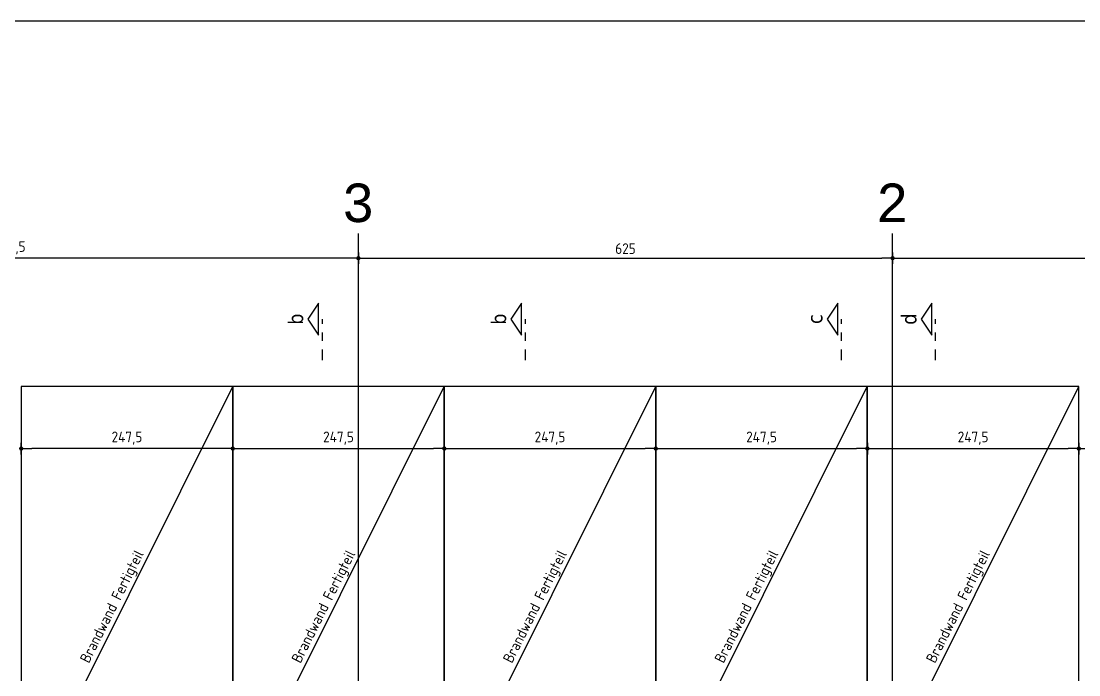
# Model space of a CAD drawing. Extents: x -17 to 300, y 24 to 138.
# Drawn here: x 249.75 to 262.12, y 130.5 to 138.14 of the extents above; entities that cross this region are included whole.
import ezdxf
from ezdxf.enums import TextEntityAlignment as Align

# ---------------------------------------------------------------- set-up
doc = ezdxf.new("R2010")
doc.units = 0
doc.header["$LTSCALE"] = 0.5
doc.header["$MEASUREMENT"] = 0
doc.header["$PDMODE"] = 2
for name, pattern in [('AUSGEZOGEN', [1000.01, 1000, 0.01]), ('DASHDOTSMALL', [1.05, 0.5, -0.25, 0.05, -0.25]), ('STRICHPUNKT2', [0.55, 0.25, -0.125, 0.05, -0.125])]:
    doc.linetypes.add(name, pattern=pattern)
doc.layers.get('Defpoints').update_dxf_attribs({"linetype": 'CONTINUOUS'})
for name, color, linetype in [('ACHSEN', 7, 'CONTINUOUS'), ('BETON', 7, 'CONTINUOUS'), ('MASSE', 7, 'CONTINUOUS'), ('SCHNITTE', 7, 'CONTINUOUS'), ('TEXT', 7, 'CONTINUOUS')]:
    doc.layers.add(name, color=color, linetype=linetype)
doc.layers.add('ANSICHTSFENSTER', color=7, linetype='CONTINUOUS', plot=False)
doc.styles.add('HELV', font='tahoma.ttf')
doc.styles.add('mono', font='monos.ttf')
doc.styles.add('TXT', font='isocp.shx')
doc.dimstyles.new('DOT_I', dxfattribs={"dimscale": 0.5, "dimtxt": 0.25, "dimasz": 0.25, "dimexe": 0.1, "dimexo": 0.3, "dimgap": 0.1, "dimtad": 1, "dimdec": 3, "dimzin": 3, "dimtxsty": 'TXT', "dimblk": 'DOT', "dimblk1": 'DOT', "dimblk2": 'DOT', "dimsah": 1, "dimcen": 0.1, "dimse1": 1, "dimse2": 1, "dimazin": 0, "dimtfac": 1, "dimtdec": 4, "dimtix": 1, "dimtmove": 2, "dimatfit": 3, "dimldrblk": 'DOT', "dimfxl": 0, "dimtvp": 1, "dimtolj": 1, "dimtzin": 0, "dimarcsym": 0})

# ---------------------------------------------------------------- blocks, each defined once
blk = doc.blocks.new('SCHN-2')
at = {"layer": 'SCHNITTE', "color": 6, "linetype": 'Continuous'}
blk.add_lwpolyline([(0.378, 0.088), (0, 0.34), (-0.378, 0.088)], close=True, dxfattribs=at)
at = {"layer": 'SCHNITTE', "color": 1, "linetype": 'DASHDOTSMALL', "style": 'HELV'}
blk.add_attdef('SCHN-2', text='', height=0.35, dxfattribs=at).set_placement((0, 0.45), align=Align.CENTER)
blk = doc.blocks.new('DOT')
at = {"layer": 'MASSE', "color": 7, "linetype": 'Continuous'}
for p, q in [((0, 0), (-1, 0)), ((0, 0.54), (0, -0.54))]:
    blk.add_line(p, q, dxfattribs=at)
at = {"layer": 'MASSE', "color": 7, "linetype": 'Continuous', "const_width": 0.2}
blk.add_lwpolyline([(-0.1, 0, 1), (0.1, 0, 1)], format="xyb", close=True, dxfattribs=at)
blk = doc.blocks.new('*D302')
at = {"layer": 'Defpoints', "color": 0, "linetype": 'AUSGEZOGEN', "transparency": 16777216}
for p in [(249.746, 133.146), (249.746, 133.146), (252.221, 133.146)]:
    blk.add_point(p, dxfattribs=at)
at = {"layer": 'MASSE', "color": 0, "linetype": 'AUSGEZOGEN', "lineweight": -2, "transparency": 16777216}
blk.add_line((252.096, 133.146), (249.871, 133.146), dxfattribs=at)
at = {"layer": 'MASSE', "color": 0, "linetype": 'AUSGEZOGEN', "lineweight": -2, "transparency": 16777216, "xscale": 0.125, "yscale": 0.125, "zscale": 0.125, "rotation": 180}
blk.add_blockref('DOT', (249.746, 133.146), dxfattribs=at)
at = {"layer": 'MASSE', "color": 0, "linetype": 'AUSGEZOGEN', "lineweight": -2, "transparency": 16777216, "xscale": 0.125, "yscale": 0.125, "zscale": 0.125}
blk.add_blockref('DOT', (252.221, 133.146), dxfattribs=at)
at = {"layer": 'MASSE', "color": 0, "linetype": 'AUSGEZOGEN', "transparency": 16777216, "insert": (250.983, 133.268), "char_height": 0.125, "attachment_point": 5, "style": 'TXT'}
blk.add_mtext('\\A1;247,5', dxfattribs=at)
blk = doc.blocks.new('*D303')
at = {"layer": 'Defpoints', "color": 0, "linetype": 'AUSGEZOGEN', "transparency": 16777216}
for p in [(252.221, 133.146), (254.696, 133.146), (254.696, 133.146)]:
    blk.add_point(p, dxfattribs=at)
at = {"layer": 'MASSE', "color": 0, "linetype": 'AUSGEZOGEN', "lineweight": -2, "transparency": 16777216}
blk.add_line((252.346, 133.146), (254.571, 133.146), dxfattribs=at)
at = {"layer": 'MASSE', "color": 0, "linetype": 'AUSGEZOGEN', "lineweight": -2, "transparency": 16777216, "xscale": 0.125, "yscale": 0.125, "zscale": 0.125, "rotation": 180}
blk.add_blockref('DOT', (252.221, 133.146), dxfattribs=at)
at = {"layer": 'MASSE', "color": 0, "linetype": 'AUSGEZOGEN', "lineweight": -2, "transparency": 16777216, "xscale": 0.125, "yscale": 0.125, "zscale": 0.125}
blk.add_blockref('DOT', (254.696, 133.146), dxfattribs=at)
at = {"layer": 'MASSE', "color": 0, "linetype": 'AUSGEZOGEN', "transparency": 16777216, "insert": (253.458, 133.268), "char_height": 0.125, "attachment_point": 5, "style": 'TXT'}
blk.add_mtext('\\A1;247,5', dxfattribs=at)
blk = doc.blocks.new('*D304')
at = {"layer": 'Defpoints', "color": 0, "linetype": 'AUSGEZOGEN', "transparency": 16777216}
for p in [(254.696, 133.146), (257.171, 133.146), (257.171, 133.146)]:
    blk.add_point(p, dxfattribs=at)
at = {"layer": 'MASSE', "color": 0, "linetype": 'AUSGEZOGEN', "lineweight": -2, "transparency": 16777216}
blk.add_line((254.821, 133.146), (257.046, 133.146), dxfattribs=at)
at = {"layer": 'MASSE', "color": 0, "linetype": 'AUSGEZOGEN', "lineweight": -2, "transparency": 16777216, "xscale": 0.125, "yscale": 0.125, "zscale": 0.125, "rotation": 180}
blk.add_blockref('DOT', (254.696, 133.146), dxfattribs=at)
at = {"layer": 'MASSE', "color": 0, "linetype": 'AUSGEZOGEN', "lineweight": -2, "transparency": 16777216, "xscale": 0.125, "yscale": 0.125, "zscale": 0.125}
blk.add_blockref('DOT', (257.171, 133.146), dxfattribs=at)
at = {"layer": 'MASSE', "color": 0, "linetype": 'AUSGEZOGEN', "transparency": 16777216, "insert": (255.933, 133.268), "char_height": 0.125, "attachment_point": 5, "style": 'TXT'}
blk.add_mtext('\\A1;247,5', dxfattribs=at)
blk = doc.blocks.new('*D305')
at = {"layer": 'Defpoints', "color": 0, "linetype": 'AUSGEZOGEN', "transparency": 16777216}
for p in [(257.171, 133.146), (259.646, 133.146), (259.646, 133.146)]:
    blk.add_point(p, dxfattribs=at)
at = {"layer": 'MASSE', "color": 0, "linetype": 'AUSGEZOGEN', "lineweight": -2, "transparency": 16777216}
blk.add_line((257.296, 133.146), (259.521, 133.146), dxfattribs=at)
at = {"layer": 'MASSE', "color": 0, "linetype": 'AUSGEZOGEN', "lineweight": -2, "transparency": 16777216, "xscale": 0.125, "yscale": 0.125, "zscale": 0.125, "rotation": 180}
blk.add_blockref('DOT', (257.171, 133.146), dxfattribs=at)
at = {"layer": 'MASSE', "color": 0, "linetype": 'AUSGEZOGEN', "lineweight": -2, "transparency": 16777216, "xscale": 0.125, "yscale": 0.125, "zscale": 0.125}
blk.add_blockref('DOT', (259.646, 133.146), dxfattribs=at)
at = {"layer": 'MASSE', "color": 0, "linetype": 'AUSGEZOGEN', "transparency": 16777216, "insert": (258.408, 133.268), "char_height": 0.125, "attachment_point": 5, "style": 'TXT'}
blk.add_mtext('\\A1;247,5', dxfattribs=at)
blk = doc.blocks.new('*D306')
at = {"layer": 'Defpoints', "color": 0, "linetype": 'AUSGEZOGEN', "transparency": 16777216}
for p in [(259.646, 133.146), (262.121, 133.146), (262.121, 133.146)]:
    blk.add_point(p, dxfattribs=at)
at = {"layer": 'MASSE', "color": 0, "linetype": 'AUSGEZOGEN', "lineweight": -2, "transparency": 16777216}
blk.add_line((259.771, 133.146), (261.996, 133.146), dxfattribs=at)
at = {"layer": 'MASSE', "color": 0, "linetype": 'AUSGEZOGEN', "lineweight": -2, "transparency": 16777216, "xscale": 0.125, "yscale": 0.125, "zscale": 0.125, "rotation": 180}
blk.add_blockref('DOT', (259.646, 133.146), dxfattribs=at)
at = {"layer": 'MASSE', "color": 0, "linetype": 'AUSGEZOGEN', "lineweight": -2, "transparency": 16777216, "xscale": 0.125, "yscale": 0.125, "zscale": 0.125}
blk.add_blockref('DOT', (262.121, 133.146), dxfattribs=at)
at = {"layer": 'MASSE', "color": 0, "linetype": 'AUSGEZOGEN', "transparency": 16777216, "insert": (260.883, 133.268), "char_height": 0.125, "attachment_point": 5, "style": 'TXT'}
blk.add_mtext('\\A1;247,5', dxfattribs=at)
blk = doc.blocks.new('*D307')
at = {"layer": 'Defpoints', "color": 0, "linetype": 'AUSGEZOGEN', "transparency": 16777216}
for p in [(262.121, 133.146), (264.596, 133.146), (264.596, 133.146)]:
    blk.add_point(p, dxfattribs=at)
at = {"layer": 'MASSE', "color": 0, "linetype": 'AUSGEZOGEN', "lineweight": -2, "transparency": 16777216}
blk.add_line((262.246, 133.146), (264.471, 133.146), dxfattribs=at)
at = {"layer": 'MASSE', "color": 0, "linetype": 'AUSGEZOGEN', "lineweight": -2, "transparency": 16777216, "xscale": 0.125, "yscale": 0.125, "zscale": 0.125, "rotation": 180}
blk.add_blockref('DOT', (262.121, 133.146), dxfattribs=at)
at = {"layer": 'MASSE', "color": 0, "linetype": 'AUSGEZOGEN', "lineweight": -2, "transparency": 16777216, "xscale": 0.125, "yscale": 0.125, "zscale": 0.125}
blk.add_blockref('DOT', (264.596, 133.146), dxfattribs=at)
at = {"layer": 'MASSE', "color": 0, "linetype": 'AUSGEZOGEN', "transparency": 16777216, "insert": (263.358, 133.268), "char_height": 0.125, "attachment_point": 5, "style": 'TXT'}
blk.add_mtext('\\A1;247,5', dxfattribs=at)
blk = doc.blocks.new('*D176')
at = {"layer": 'Defpoints', "color": 0, "linetype": 'AUSGEZOGEN', "transparency": 16777216}
for p in [(245.566, 135.372), (245.566, 135.372), (253.691, 135.372)]:
    blk.add_point(p, dxfattribs=at)
at = {"layer": 'MASSE', "color": 0, "linetype": 'AUSGEZOGEN', "lineweight": -2, "transparency": 16777216}
blk.add_line((253.566, 135.372), (245.691, 135.372), dxfattribs=at)
at = {"layer": 'MASSE', "color": 0, "linetype": 'AUSGEZOGEN', "lineweight": -2, "transparency": 16777216, "xscale": 0.125, "yscale": 0.125, "zscale": 0.125, "rotation": 180}
blk.add_blockref('DOT', (245.566, 135.372), dxfattribs=at)
at = {"layer": 'MASSE', "color": 0, "linetype": 'AUSGEZOGEN', "lineweight": -2, "transparency": 16777216, "xscale": 0.125, "yscale": 0.125, "zscale": 0.125}
blk.add_blockref('DOT', (253.691, 135.372), dxfattribs=at)
at = {"layer": 'MASSE', "color": 0, "linetype": 'AUSGEZOGEN', "transparency": 16777216, "insert": (249.628, 135.494), "char_height": 0.125, "attachment_point": 5, "style": 'TXT'}
blk.add_mtext('\\A1;812,5', dxfattribs=at)
blk = doc.blocks.new('*D177')
at = {"layer": 'Defpoints', "color": 0, "linetype": 'AUSGEZOGEN', "transparency": 16777216}
for p in [(253.691, 135.372), (259.941, 135.372), (259.941, 135.372)]:
    blk.add_point(p, dxfattribs=at)
at = {"layer": 'MASSE', "color": 0, "linetype": 'AUSGEZOGEN', "lineweight": -2, "transparency": 16777216}
blk.add_line((253.816, 135.372), (259.816, 135.372), dxfattribs=at)
at = {"layer": 'MASSE', "color": 0, "linetype": 'AUSGEZOGEN', "lineweight": -2, "transparency": 16777216, "xscale": 0.125, "yscale": 0.125, "zscale": 0.125, "rotation": 180}
blk.add_blockref('DOT', (253.691, 135.372), dxfattribs=at)
at = {"layer": 'MASSE', "color": 0, "linetype": 'AUSGEZOGEN', "lineweight": -2, "transparency": 16777216, "xscale": 0.125, "yscale": 0.125, "zscale": 0.125}
blk.add_blockref('DOT', (259.941, 135.372), dxfattribs=at)
at = {"layer": 'MASSE', "color": 0, "linetype": 'AUSGEZOGEN', "transparency": 16777216, "insert": (256.816, 135.484), "char_height": 0.125, "attachment_point": 5, "style": 'TXT'}
blk.add_mtext('\\A1;625', dxfattribs=at)
blk = doc.blocks.new('*D178')
at = {"layer": 'Defpoints', "color": 0, "linetype": 'AUSGEZOGEN', "transparency": 16777216}
for p in [(259.941, 135.372), (266.816, 135.372), (266.816, 135.372)]:
    blk.add_point(p, dxfattribs=at)
at = {"layer": 'MASSE', "color": 0, "linetype": 'AUSGEZOGEN', "lineweight": -2, "transparency": 16777216}
blk.add_line((260.066, 135.372), (266.691, 135.372), dxfattribs=at)
at = {"layer": 'MASSE', "color": 0, "linetype": 'AUSGEZOGEN', "lineweight": -2, "transparency": 16777216, "xscale": 0.125, "yscale": 0.125, "zscale": 0.125, "rotation": 180}
blk.add_blockref('DOT', (259.941, 135.372), dxfattribs=at)
at = {"layer": 'MASSE', "color": 0, "linetype": 'AUSGEZOGEN', "lineweight": -2, "transparency": 16777216, "xscale": 0.125, "yscale": 0.125, "zscale": 0.125}
blk.add_blockref('DOT', (266.816, 135.372), dxfattribs=at)
at = {"layer": 'MASSE', "color": 0, "linetype": 'AUSGEZOGEN', "transparency": 16777216, "insert": (263.378, 135.494), "char_height": 0.125, "attachment_point": 5, "style": 'TXT'}
blk.add_mtext('\\A1;687,5', dxfattribs=at)

msp = doc.modelspace()

# ---------------------------------------------------------------- linework, layer by layer
at = {"layer": 'ACHSEN', "color": 140, "linetype": 'AUSGEZOGEN'}
for p, q in [((253.6906, 124.5788), (253.6906, 135.6606)), ((259.9406, 124.5788), (259.9406, 135.6606))]:
    msp.add_line(p, q, dxfattribs=at)
at = {"layer": 'ANSICHTSFENSTER', "color": 2, "linetype": 'AUSGEZOGEN'}
msp.add_lwpolyline([(231.6266, 96.5937), (300.2766, 96.5937), (300.2766, 138.1437), (231.6266, 138.1437)], close=True, dxfattribs=at)
at = {"layer": 'BETON', "color": 9, "linetype": 'AUSGEZOGEN'}
for p, q in [((249.7456, 128.9129), (252.2206, 133.8729)), ((252.2206, 128.9129), (254.6956, 133.8729)), ((254.6956, 128.9129), (257.1706, 133.8729)), ((257.1706, 128.9129), (259.6456, 133.8729)), ((259.6456, 128.9129), (262.1206, 133.8729))]:
    msp.add_line(p, q, dxfattribs=at)
at = {"layer": 'BETON', "color": 7, "linetype": 'AUSGEZOGEN'}
for points in [[(249.7456, 128.9129), (252.2206, 128.9129), (252.2206, 133.8729), (249.7456, 133.8729)], [(252.2206, 128.9129), (254.6956, 128.9129), (254.6956, 133.8729), (252.2206, 133.8729)], [(254.6956, 128.9129), (257.1706, 128.9129), (257.1706, 133.8729), (254.6956, 133.8729)], [(257.1706, 128.9129), (259.6456, 128.9129), (259.6456, 133.8729), (257.1706, 133.8729)], [(259.6456, 128.9129), (262.1206, 128.9129), (262.1206, 133.8729), (259.6456, 133.8729)]]:
    msp.add_lwpolyline(points, close=True, dxfattribs=at)
at = {"layer": 'SCHNITTE', "color": 6, "linetype": 'STRICHPUNKT2'}
for p, q in [((253.2697, 134.1792), (253.2697, 134.6592)), ((255.6447, 134.1792), (255.6447, 134.6592)), ((259.3447, 134.1792), (259.3447, 134.6592)), ((260.4447, 134.1792), (260.4447, 134.6592))]:
    msp.add_line(p, q, dxfattribs=at)

# ---------------------------------------------------------------- block references
at = {"layer": 'SCHNITTE', "color": 6, "linetype": 'STRICHPUNKT2', "xscale": 0.5, "yscale": 0.5, "zscale": 0.5, "rotation": 90}
for p, values in [((253.2697, 134.6592), {'SCHN-2': 'b'}), ((255.6447, 134.6592), {'SCHN-2': 'b'}), ((259.3447, 134.6592), {'SCHN-2': 'c'}), ((260.4447, 134.6592), {'SCHN-2': 'd'})]:
    msp.add_blockref('SCHN-2', p, dxfattribs=at).add_auto_attribs(values)

# ---------------------------------------------------------------- texts
at = {"layer": 'ACHSEN', "color": 6, "style": 'mono'}
for s, p in [('3', (253.6873, 136.0195)), ('2', (259.9373, 136.0195))]:
    msp.add_text(s, height=0.45, dxfattribs=at).set_placement(p, align=Align.MIDDLE_CENTER)
at = {"layer": 'TEXT', "color": 7, "linetype": 'AUSGEZOGEN', "style": 'TXT'}
for p in [(250.5379, 130.6273), (253.0129, 130.6273), (255.4879, 130.6273), (257.9629, 130.6273), (260.4379, 130.6273)]:
    msp.add_text('Brandwand Fertigteil', height=0.125, rotation=63.38857, dxfattribs=at).set_placement(p)

# ---------------------------------------------------------------- dimensions: what is measured, and where the dimension line sits
at = {"layer": 'MASSE', "color": 7, "linetype": 'AUSGEZOGEN'}
for base, p1, p2, override, picture, middle in [((245.5656, 135.3718), (253.6906, 135.3718), (245.5656, 135.3718), {"dimdec": 1, "dimlfac": 100}, '*D176', (249.6281, 135.4937)), ((259.9406, 135.3718), (253.6906, 135.3718), (259.9406, 135.3718), {"dimdec": 0, "dimlfac": 100}, '*D177', (256.8156, 135.4844)), ((266.8156, 135.3718), (259.9406, 135.3718), (266.8156, 135.3718), {"dimdec": 1, "dimlfac": 100}, '*D178', (263.3781, 135.4937)), ((249.7456, 133.1465), (252.2206, 133.1465), (249.7456, 133.1465), {"dimdec": 1, "dimlfac": 100}, '*D302', (250.9831, 133.2684)), ((254.6956, 133.1465), (252.2206, 133.1465), (254.6956, 133.1465), {"dimdec": 1, "dimlfac": 100}, '*D303', (253.4581, 133.2684)), ((257.1706, 133.1465), (254.6956, 133.1465), (257.1706, 133.1465), {"dimdec": 1, "dimlfac": 100}, '*D304', (255.9331, 133.2684)), ((259.6456, 133.1465), (257.1706, 133.1465), (259.6456, 133.1465), {"dimdec": 1, "dimlfac": 100}, '*D305', (258.4081, 133.2684)), ((262.1206, 133.1465), (259.6456, 133.1465), (262.1206, 133.1465), {"dimdec": 1, "dimlfac": 100}, '*D306', (260.8831, 133.2684)), ((264.5956, 133.1465), (262.1206, 133.1465), (264.5956, 133.1465), {"dimdec": 1, "dimlfac": 100}, '*D307', (263.3581, 133.2684))]:
    dim = msp.add_linear_dim(base=base, p1=p1, p2=p2, dimstyle='DOT_I', override=override, dxfattribs=at)
    dim.commit()
    dim.dimension.update_dxf_attribs({"geometry": picture, "text_midpoint": middle})

doc.saveas('drawing.dxf')
